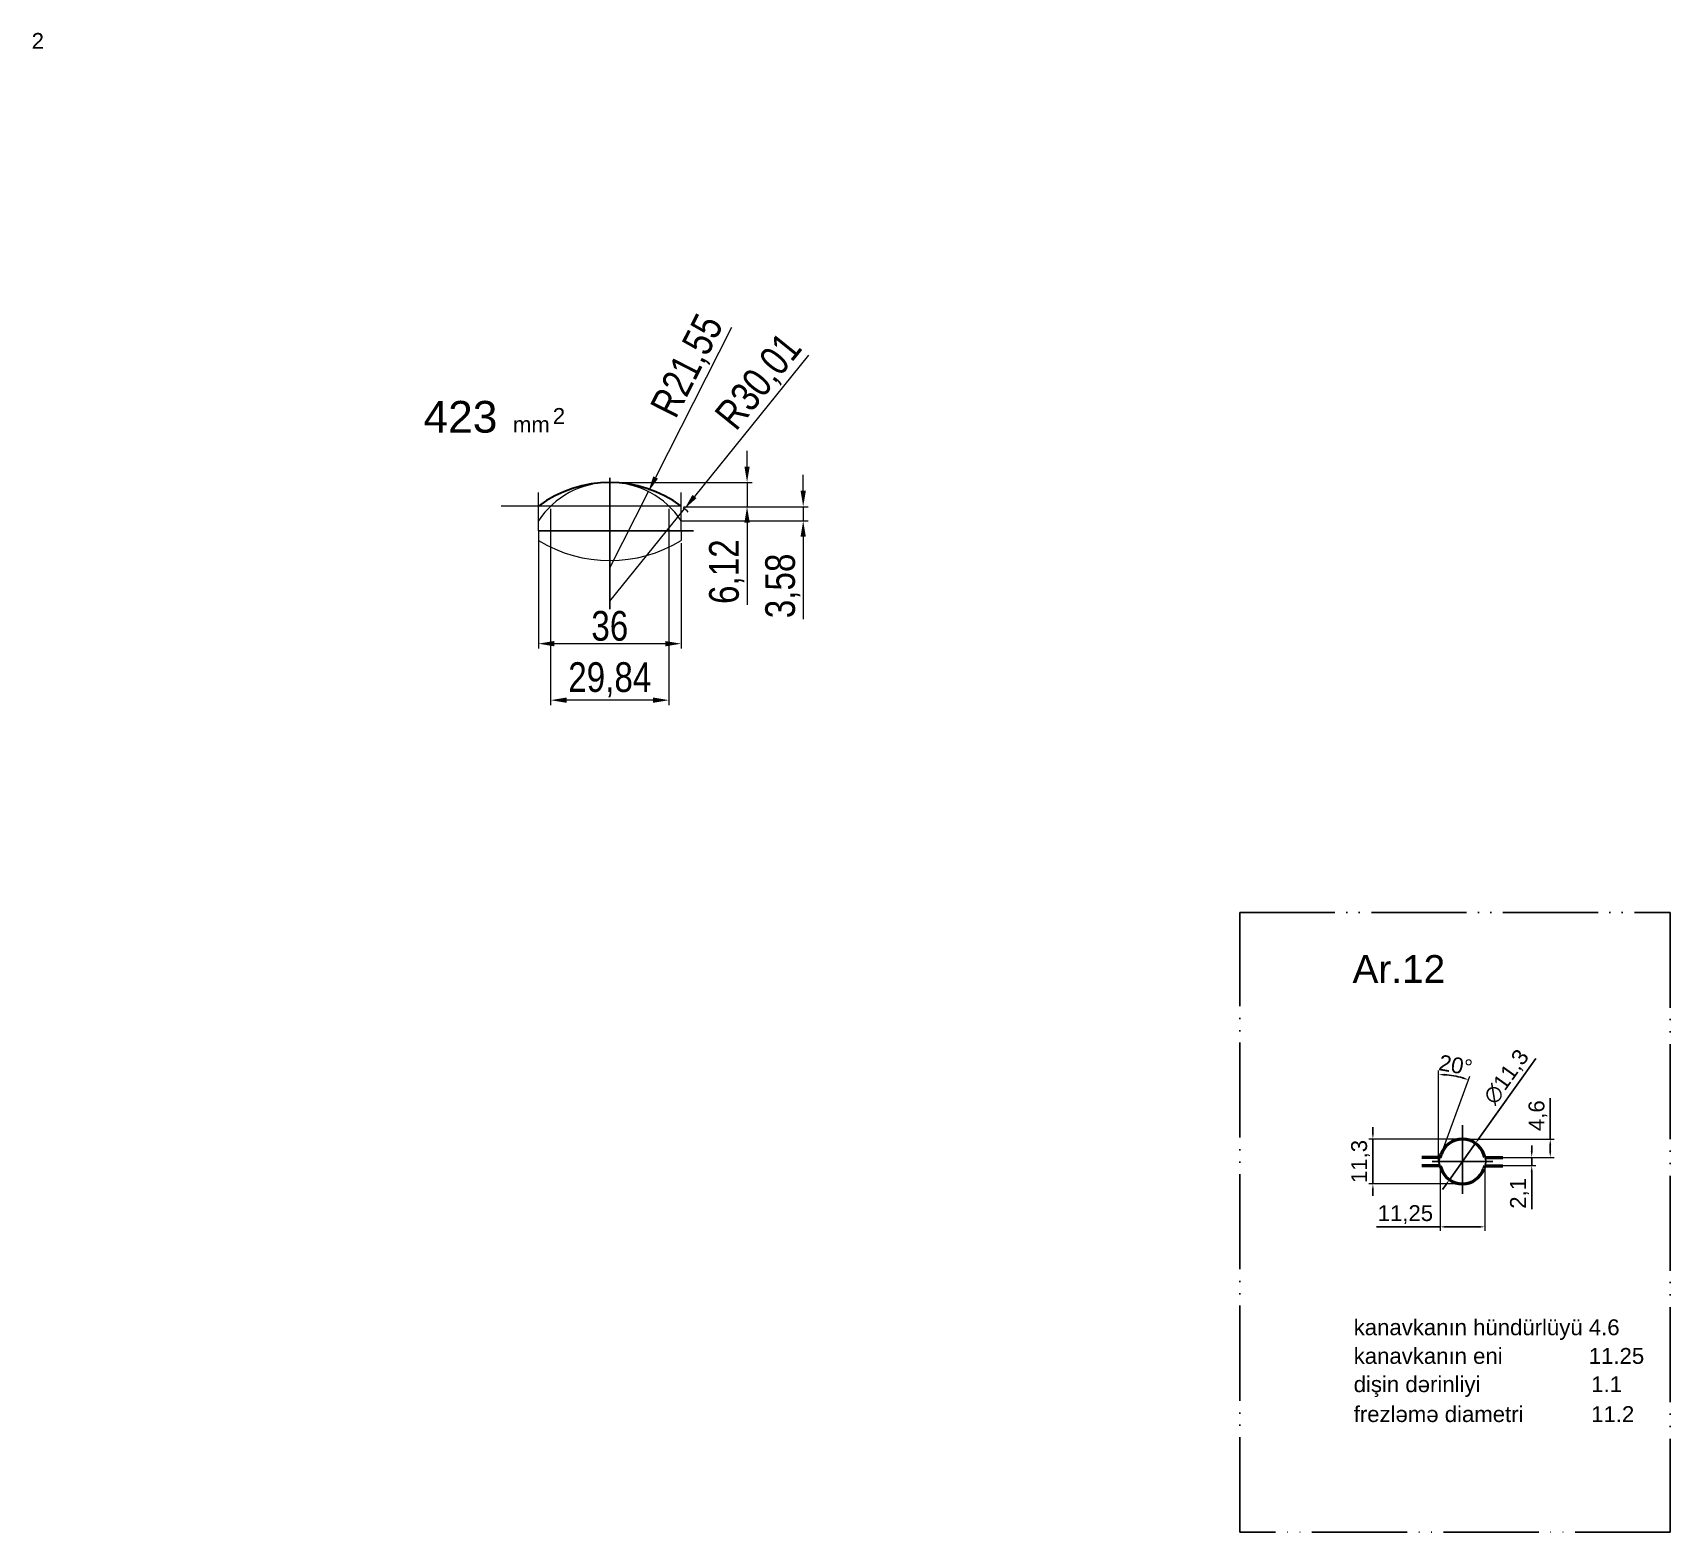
# Model space of a CAD drawing. Header units: millimetres. Extents: x 1526 to 31626, y -4643 to 9189.
# Drawn here: x 9169.7 to 9582.9, y 5290.4 to 5668.9 of the extents above; entities that cross this region are included whole.
import ezdxf

# ---------------------------------------------------------------- set-up
doc = ezdxf.new("R2010")
doc.units = ezdxf.units.MM
doc.linetypes.add('ACAD_ISO05W100', pattern=[33, 24, -3, 0, -3, 0, -3])
for name, color, linetype, lineweight in [('apm2', 6, 'Continuous', 30), ('контурная', 7, 'Continuous', 50), ('размерные', 7, 'Continuous', 25), ('размеры', 80, 'ACAD_ISO05W100', 25), ('тонкая', 7, 'Continuous', 20)]:
    doc.layers.add(name, color=color, linetype=linetype, lineweight=lineweight)
doc.layers.add('осевая', color=4, linetype='Continuous')
doc.styles.add('s1v4', font='arial.ttf', dxfattribs={"height": 4})
doc.styles.add('s2v4', font='arial.ttf', dxfattribs={"height": 8})
doc.styles.add('s3v2.5', font='arial.ttf', dxfattribs={"width": 0.8, "height": 7.5})
doc.styles.get("Standard").update_dxf_attribs({"font": 'arial.ttf'})
doc.dimstyles.new('s1v4', dxfattribs={"dimtxt": 4, "dimasz": 1.5, "dimexe": 1, "dimexo": 0, "dimgap": 0.7, "dimtad": 1, "dimtxsty": 'Standard', "dimcen": 1, "dimadec": 0, "dimazin": 0, "dimtfac": 1, "dimtix": 1, "dimtmove": 0, "dimatfit": 3, "dimfxl": 1, "dimlwd": -1, "dimlwe": 20, "dimarcsym": 0})
doc.dimstyles.new('s3v2.5', dxfattribs={"dimtxt": 7.5, "dimasz": 4, "dimexe": 1.25, "dimexo": 0.625, "dimtad": 1, "dimtxsty": 's3v2.5', "dimcen": 1.5, "dimclrd": 6, "dimclre": 256, "dimclrt": 1, "dimadec": 0, "dimazin": 0, "dimtfac": 1, "dimtmove": 0, "dimatfit": 3, "dimfxl": 1, "dimlwd": -1, "dimlwe": -1, "dimarcsym": 0})

# ---------------------------------------------------------------- blocks, each defined once
blk = doc.blocks.new('*D676')
at = {"layer": 'Defpoints', "color": 0, "transparency": 16777216}
for p in [(9297.29, 5541.94), (9333.29, 5540.69), (9297.29, 5514.69)]:
    blk.add_point(p, dxfattribs=at)
at = {"layer": 'тонкая', "transparency": 16777216}
for p, q in [((9297.29, 5541.31), (9297.29, 5513.44)), ((9333.29, 5540.06), (9333.29, 5513.44))]:
    blk.add_line(p, q, dxfattribs=at)
at = {"layer": 'тонкая', "color": 6, "transparency": 16777216}
blk.add_line((9329.29, 5514.69), (9301.29, 5514.69), dxfattribs=at)
for points in [[(9301.29, 5515.36), (9301.29, 5514.02), (9297.29, 5514.69)], [(9329.29, 5515.36), (9329.29, 5514.02), (9333.29, 5514.69)]]:
    blk.add_solid(points, dxfattribs=at)
at = {"layer": 'тонкая', "color": 1, "transparency": 16777216, "insert": (9315.29, 5519.15), "char_height": 7.5, "attachment_point": 5, "style": 's3v2.5'}
blk.add_mtext('36', dxfattribs=at)
blk = doc.blocks.new('*D677')
at = {"layer": 'Defpoints', "color": 0, "transparency": 16777216}
for p in [(9325.03, 5553.06), (9315.29, 5533.84)]:
    blk.add_point(p, dxfattribs=at)
at = {"layer": 'тонкая', "color": 6, "transparency": 16777216}
for p, q in [((9346.01, 5594.46), (9326.84, 5556.63)), ((9315.29, 5533.84), (9325.03, 5553.06))]:
    blk.add_line(p, q, dxfattribs=at)
blk.add_solid([(9326.25, 5556.93), (9327.44, 5556.33), (9325.03, 5553.06)], dxfattribs=at)
at = {"layer": 'тонкая', "color": 1, "transparency": 16777216, "insert": (9335.27, 5584.61), "char_height": 7.5, "attachment_point": 5, "rotation": 63.1249, "style": 's3v2.5'}
blk.add_mtext('R21,55', dxfattribs=at)
blk = doc.blocks.new('*D678')
at = {"layer": 'Defpoints', "color": 0, "transparency": 16777216}
for p in [(9315.29, 5555.39), (9333.29, 5549.27), (9349.93, 5549.27)]:
    blk.add_point(p, dxfattribs=at)
at = {"layer": 'тонкая', "color": 6, "transparency": 16777216}
for p, q in [((9349.93, 5559.39), (9349.93, 5563.39)), ((9349.93, 5555.39), (9349.93, 5549.27)), ((9349.93, 5545.27), (9349.93, 5524.47))]:
    blk.add_line(p, q, dxfattribs=at)
at = {"layer": 'тонкая', "transparency": 16777216}
for p, q in [((9315.92, 5555.39), (9351.18, 5555.39)), ((9333.92, 5549.27), (9351.18, 5549.27))]:
    blk.add_line(p, q, dxfattribs=at)
at = {"layer": 'тонкая', "color": 6, "transparency": 16777216}
for points in [[(9349.26, 5559.39), (9350.59, 5559.39), (9349.93, 5555.39)], [(9349.26, 5545.27), (9350.59, 5545.27), (9349.93, 5549.27)]]:
    blk.add_solid(points, dxfattribs=at)
at = {"layer": 'тонкая', "color": 1, "transparency": 16777216, "insert": (9344.79, 5532.87), "char_height": 7.5, "attachment_point": 5, "rotation": 90, "style": 's3v2.5'}
blk.add_mtext('6,12', dxfattribs=at)
blk = doc.blocks.new('*D679')
at = {"layer": 'Defpoints', "color": 0, "transparency": 16777216}
for p in [(9349.07, 5549.27), (9340.64, 5545.69), (9364.09, 5545.69)]:
    blk.add_point(p, dxfattribs=at)
at = {"layer": 'тонкая', "color": 6, "transparency": 16777216}
for p, q in [((9364.09, 5553.27), (9364.09, 5557.27)), ((9364.09, 5549.27), (9364.09, 5545.69)), ((9364.09, 5541.69), (9364.09, 5520.85))]:
    blk.add_line(p, q, dxfattribs=at)
at = {"layer": 'тонкая', "transparency": 16777216}
for p, q in [((9349.7, 5549.27), (9365.34, 5549.27)), ((9341.27, 5545.69), (9365.34, 5545.69))]:
    blk.add_line(p, q, dxfattribs=at)
at = {"layer": 'тонкая', "color": 6, "transparency": 16777216}
for points in [[(9363.43, 5553.27), (9364.76, 5553.27), (9364.09, 5549.27)], [(9363.43, 5541.69), (9364.76, 5541.69), (9364.09, 5545.69)]]:
    blk.add_solid(points, dxfattribs=at)
at = {"layer": 'тонкая', "color": 1, "transparency": 16777216, "insert": (9358.96, 5529.27), "char_height": 7.5, "attachment_point": 5, "rotation": 90, "style": 's3v2.5'}
blk.add_mtext('3,58', dxfattribs=at)
blk = doc.blocks.new('*D680')
at = {"layer": 'Defpoints', "color": 0, "transparency": 16777216}
for p in [(9300.37, 5549.39), (9330.21, 5549.39), (9300.37, 5500.43)]:
    blk.add_point(p, dxfattribs=at)
at = {"layer": 'тонкая', "transparency": 16777216}
for p, q in [((9300.37, 5548.76), (9300.37, 5499.18)), ((9330.21, 5548.76), (9330.21, 5499.18))]:
    blk.add_line(p, q, dxfattribs=at)
at = {"layer": 'тонкая', "color": 6, "transparency": 16777216}
blk.add_line((9326.21, 5500.43), (9304.37, 5500.43), dxfattribs=at)
for points in [[(9304.37, 5501.1), (9304.37, 5499.76), (9300.37, 5500.43)], [(9326.21, 5501.1), (9326.21, 5499.76), (9330.21, 5500.43)]]:
    blk.add_solid(points, dxfattribs=at)
at = {"layer": 'тонкая', "color": 1, "transparency": 16777216, "insert": (9315.29, 5505.56), "char_height": 7.5, "attachment_point": 5, "style": 's3v2.5'}
blk.add_mtext('29,84', dxfattribs=at)
blk = doc.blocks.new('*D681')
at = {"layer": 'Defpoints', "color": 0, "transparency": 16777216}
for p in [(9334.15, 5548.72), (9315.29, 5525.38)]:
    blk.add_point(p, dxfattribs=at)
at = {"layer": 'тонкая', "color": 6, "transparency": 16777216}
for p, q in [((9365.44, 5587.47), (9336.66, 5551.83)), ((9315.29, 5525.38), (9334.15, 5548.72))]:
    blk.add_line(p, q, dxfattribs=at)
at = {"layer": 'тонкая', "transparency": 16777216}
blk.add_arc((9315.29, 5525.38), 30.01, 48.6865, 51.9529, dxfattribs=at)
at = {"layer": 'тонкая', "color": 6, "transparency": 16777216}
blk.add_solid([(9336.14, 5552.25), (9337.18, 5551.42), (9334.15, 5548.72)], dxfattribs=at)
at = {"layer": 'тонкая', "color": 1, "transparency": 16777216, "insert": (9353.25, 5580.55), "char_height": 7.5, "attachment_point": 5, "rotation": 51.0729, "style": 's3v2.5'}
blk.add_mtext('R30,01', dxfattribs=at)
blk = doc.blocks.new('*D1499')
at = {"layer": 'Defpoints', "color": 0, "transparency": 16777216}
for p in [(9530.44, 5389.64), (9552.59, 5389.64), (9540.4, 5385.04)]:
    blk.add_point(p, dxfattribs=at)
at = {"layer": 'размерные', "color": 0, "transparency": 16777216}
for p, q in [((9552.59, 5389.64), (9552.59, 5399.98)), ((9552.59, 5386.54), (9552.59, 5388.14))]:
    blk.add_line(p, q, dxfattribs=at)
at = {"layer": 'размерные', "color": 0, "lineweight": 20, "transparency": 16777216}
for p, q in [((9530.44, 5389.64), (9553.59, 5389.64)), ((9540.4, 5385.04), (9553.59, 5385.04))]:
    blk.add_line(p, q, dxfattribs=at)
at = {"layer": 'размерные', "color": 0, "transparency": 16777216}
for points in [[(9552.34, 5388.14), (9552.84, 5388.14), (9552.59, 5389.64)], [(9552.34, 5386.54), (9552.84, 5386.54), (9552.59, 5385.04)]]:
    blk.add_solid(points, dxfattribs=at)
at = {"layer": 'размерные', "color": 0, "transparency": 16777216, "insert": (9549.49, 5395.56), "char_height": 4, "attachment_point": 5, "rotation": 90}
blk.add_mtext('4,6', dxfattribs=at)
blk = doc.blocks.new('*D1498')
at = {"layer": 'Defpoints', "color": 0, "transparency": 16777216}
for p in [(9540.4, 5385.04), (9540.4, 5382.94), (9547.92, 5382.94)]:
    blk.add_point(p, dxfattribs=at)
at = {"layer": 'размерные', "color": 0, "transparency": 16777216}
for p, q in [((9547.92, 5386.54), (9547.92, 5388.04)), ((9547.92, 5385.04), (9547.92, 5382.94)), ((9547.92, 5381.44), (9547.92, 5371.96))]:
    blk.add_line(p, q, dxfattribs=at)
at = {"layer": 'размерные', "color": 0, "lineweight": 20, "transparency": 16777216}
for p, q in [((9540.4, 5385.04), (9548.92, 5385.04)), ((9540.4, 5382.94), (9548.92, 5382.94))]:
    blk.add_line(p, q, dxfattribs=at)
at = {"layer": 'размерные', "color": 0, "transparency": 16777216}
for points in [[(9547.67, 5386.54), (9548.17, 5386.54), (9547.92, 5385.04)], [(9547.67, 5381.44), (9548.17, 5381.44), (9547.92, 5382.94)]]:
    blk.add_solid(points, dxfattribs=at)
at = {"layer": 'размерные', "color": 0, "transparency": 16777216, "insert": (9544.82, 5375.95), "char_height": 4, "attachment_point": 5, "rotation": 90}
blk.add_mtext('2,1', dxfattribs=at)
blk = doc.blocks.new('*D1500')
at = {"layer": 'Defpoints', "color": 0, "transparency": 16777216}
for p in [(9529.49, 5405.35), (9524.43, 5386.1), (9524.43, 5383.99), (9524.43, 5383.99), (9524.75, 5384.85)]:
    blk.add_point(p, dxfattribs=at)
at = {"layer": 'размерные', "color": 0, "lineweight": 20, "transparency": 16777216}
for p, q in [((9524.43, 5386.1), (9524.43, 5406.94)), ((9524.75, 5384.85), (9532.28, 5405.55))]:
    blk.add_line(p, q, dxfattribs=at)
at = {"layer": 'размерные', "color": 0, "transparency": 16777216}
blk.add_arc((9524.43, 5383.99), 21.95, 73.9161, 86.0839, dxfattribs=at)
for points in [[(9525.92, 5405.64), (9525.94, 5406.14), (9524.43, 5405.94)], [(9530.59, 5405.32), (9530.44, 5404.84), (9531.94, 5404.61)]]:
    blk.add_solid(points, dxfattribs=at)
at = {"layer": 'размерные', "color": 0, "transparency": 16777216, "insert": (9528.72, 5408.3), "char_height": 4, "attachment_point": 5, "rotation": 350}
blk.add_mtext('20°', dxfattribs=at)
blk = doc.blocks.new('*D1501')
at = {"layer": 'Defpoints', "color": 0, "transparency": 16777216}
for p in [(9524.81, 5382.94), (9536.07, 5382.94), (9536.07, 5367.49)]:
    blk.add_point(p, dxfattribs=at)
at = {"layer": 'размерные', "color": 0, "lineweight": 20, "transparency": 16777216}
for p, q in [((9524.81, 5382.94), (9524.81, 5366.49)), ((9536.07, 5382.94), (9536.07, 5366.49))]:
    blk.add_line(p, q, dxfattribs=at)
at = {"layer": 'размерные', "color": 0, "transparency": 16777216}
for p, q in [((9524.81, 5367.49), (9508.76, 5367.49)), ((9534.57, 5367.49), (9526.31, 5367.49))]:
    blk.add_line(p, q, dxfattribs=at)
for points in [[(9526.31, 5367.74), (9526.31, 5367.24), (9524.81, 5367.49)], [(9534.57, 5367.74), (9534.57, 5367.24), (9536.07, 5367.49)]]:
    blk.add_solid(points, dxfattribs=at)
at = {"layer": 'размерные', "color": 0, "transparency": 16777216, "insert": (9516.04, 5370.59), "char_height": 4, "attachment_point": 5}
blk.add_mtext('11,25', dxfattribs=at)
blk = doc.blocks.new('*D1502')
at = {"layer": 'Defpoints', "color": 0, "transparency": 16777216}
for p in [(9533.72, 5388.59), (9527.16, 5379.39)]:
    blk.add_point(p, dxfattribs=at)
at = {"layer": 'размерные', "color": 0, "transparency": 16777216}
for p, q in [((9548.96, 5409.95), (9534.59, 5389.81)), ((9527.16, 5379.39), (9533.72, 5388.59)), ((9526.29, 5378.17), (9525.42, 5376.95))]:
    blk.add_line(p, q, dxfattribs=at)
for points in [[(9534.39, 5389.95), (9534.8, 5389.66), (9533.72, 5388.59)], [(9526.09, 5378.31), (9526.49, 5378.02), (9527.16, 5379.39)]]:
    blk.add_solid(points, dxfattribs=at)
at = {"layer": 'размерные', "color": 0, "transparency": 16777216, "insert": (9541.69, 5405.22), "char_height": 4, "attachment_point": 5, "rotation": 54.4986}
blk.add_mtext('∅11,3', dxfattribs=at)
blk = doc.blocks.new('*D1503')
at = {"layer": 'Defpoints', "color": 0, "transparency": 16777216}
for p in [(9507.84, 5389.64), (9530.44, 5389.64), (9530.44, 5378.34)]:
    blk.add_point(p, dxfattribs=at)
at = {"layer": 'размерные', "color": 0, "transparency": 16777216}
for p, q in [((9507.84, 5391.14), (9507.84, 5392.64)), ((9507.84, 5378.34), (9507.84, 5389.64)), ((9507.84, 5376.84), (9507.84, 5375.34))]:
    blk.add_line(p, q, dxfattribs=at)
at = {"layer": 'размерные', "color": 0, "lineweight": 20, "transparency": 16777216}
for p, q in [((9530.44, 5389.64), (9506.84, 5389.64)), ((9530.44, 5378.34), (9506.84, 5378.34))]:
    blk.add_line(p, q, dxfattribs=at)
at = {"layer": 'размерные', "color": 0, "transparency": 16777216}
for points in [[(9507.59, 5391.14), (9508.09, 5391.14), (9507.84, 5389.64)], [(9507.59, 5376.84), (9508.09, 5376.84), (9507.84, 5378.34)]]:
    blk.add_solid(points, dxfattribs=at)
at = {"layer": 'размерные', "color": 0, "transparency": 16777216, "insert": (9504.73, 5383.99), "char_height": 4, "attachment_point": 5, "rotation": 90}
blk.add_mtext('11,3', dxfattribs=at)

msp = doc.modelspace()

# ---------------------------------------------------------------- linework, layer by layer
at = {"layer": 'apm2'}
msp.add_arc((9315.2915, 5525.37582), 30.01117, 53.146101, 126.853899, dxfattribs=at)
at = {"layer": 'контурная'}
for p, q in [((9524.8147, 5385.03708), (9520.21407, 5385.03708)), ((9524.8147, 5385.03708), (9525.06536, 5385.72578)), ((9536.06767, 5385.03708), (9535.817, 5385.72578)), ((9536.06767, 5385.03708), (9540.66829, 5385.03708)), ((9524.8147, 5382.93708), (9520.21407, 5382.93708)), ((9524.8147, 5382.93708), (9525.06536, 5382.24837)), ((9536.06767, 5382.93708), (9535.817, 5382.24837)), ((9536.06767, 5382.93708), (9540.66829, 5382.93708))]:
    msp.add_line(p, q, dxfattribs=at)
for start, end in [(90, 162.0772256), (17.9227744, 90), (197.9227744, 270), (270, 342.0772256)]:
    msp.add_arc((9530.44118, 5383.98708), 5.65, start, end, dxfattribs=at)
at = {"layer": 'осевая'}
for p, q in [((9315.2915, 5556.53616), (9315.2915, 5523.40648)), ((9297.2915, 5543.18999), (9336.40715, 5543.18999)), ((9530.44118, 5375.84648), (9530.44118, 5393.12871)), ((9522.75856, 5383.98708), (9538.06447, 5383.98708))]:
    msp.add_line(p, q, dxfattribs=at)
at = {"layer": 'размерные'}
for p, q in [((9524.43253, 5383.98708), (9524.43253, 5386.10132)), ((9524.43253, 5383.98708), (9524.74502, 5384.84564)), ((9524.43253, 5383.98708), (9524.74502, 5383.12851)), ((9536.44984, 5383.98708), (9536.13922, 5384.84048)), ((9536.44984, 5383.98708), (9536.13922, 5383.13367))]:
    msp.add_line(p, q, dxfattribs=at)
at = {"layer": 'размеры'}
msp.add_lwpolyline([(9474.25747, 5446.81403), (9582.87049, 5446.81403), (9582.87049, 5290.41015), (9474.25747, 5290.41015)], close=True, dxfattribs=at)
at = {"layer": 'тонкая'}
for p, q in [((9333.2915, 5549.38979), (9287.8877, 5549.38979)), ((9297.2915, 5545.68999), (9297.2915, 5552.85852)), ((9333.2915, 5545.68999), (9333.2915, 5552.85852)), ((9297.2915, 5543.18999), (9297.2915, 5545.68999)), ((9333.2915, 5545.68999), (9342.76817, 5545.68999)), ((9333.2915, 5543.18999), (9333.2915, 5545.68999)), ((9297.2915, 5543.18999), (9297.2915, 5540.68999)), ((9333.2915, 5543.18999), (9333.2915, 5540.68999))]:
    msp.add_line(p, q, dxfattribs=at)
for centre, radius, start, end in [((9315.2915, 5533.83851), 21.55128, 33.3615312, 146.6384688), ((9315.2915, 5570.59141), 34.90121, 238.9529754, 301.0470246)]:
    msp.add_arc(centre, radius, start, end, dxfattribs=at)

# ---------------------------------------------------------------- texts
at = {"layer": 'контурная', "style": 's2v4'}
msp.add_text('Ar.12', height=7, dxfattribs=at).set_placement((9502.70169, 5429.08616))
at = {"layer": 'тонкая'}
for s, height, style, p in [('2', 4, 's1v4', (9169.40847, 5664.8319)), ('423', 8, 's2v4', (9268.285, 5567.95826)), ('2', 4, 's1v4', (9300.91059, 5570.1651)), ('mm', 4, 's1v4', (9290.84062, 5568.02056)), ('kanavkanın hündürlüyü 4.6', 4, 's1v4', (9502.99348, 5340.15029)), ('kanavkanın eni              11.25', 4, 's1v4', (9502.99348, 5332.92031)), ('dişin dərinliyi                  1.1', 4, 's1v4', (9502.99348, 5325.77065)), ('frezləmə diametri           11.2', 4, 's1v4', (9502.99348, 5318.22918))]:
    msp.add_text(s, height=height, dxfattribs=dict(at, style=style)).set_placement(p)

# ---------------------------------------------------------------- dimensions: what is measured, and where the dimension line sits
at = {"layer": 'размерные'}
dim = msp.add_diameter_dim_2p(p1=(9527.1601, 5379.3874), p2=(9533.72227, 5388.58675), dimstyle='s1v4', dxfattribs=at)
dim.commit()
dim.dimension.update_dxf_attribs({"geometry": '*D1502', "text_midpoint": (9544.27447, 5403.37964), "dimtype": 163})
dim = msp.add_angular_dim_2l(base=(9529.49468, 5405.34598), line1=((9524.43253, 5383.98708), (9524.43253, 5386.10132)), line2=((9524.43253, 5383.98708), (9524.74502, 5384.84564)), dimstyle='s1v4', dxfattribs=at)
dim.commit()
dim.dimension.update_dxf_attribs({"geometry": '*D1500', "text_midpoint": (9528.7204, 5408.30481)})
for base, p2, picture, middle in [((9552.59072, 5389.63708), (9530.44118, 5389.63708), '*D1499', (9552.59072, 5395.5574)), ((9547.92241, 5382.93708), (9540.40201, 5382.93708), '*D1498', (9547.92241, 5375.94785))]:
    dim = msp.add_linear_dim(base=base, p1=(9540.40201, 5385.03708), p2=p2, angle=90, dimstyle='s1v4', dxfattribs=at)
    dim.commit()
    dim.dimension.update_dxf_attribs({"geometry": picture, "text_midpoint": middle, "dimtype": 160})
dim = msp.add_linear_dim(base=(9507.83543, 5389.63708), p1=(9530.44118, 5378.33708), p2=(9530.44118, 5389.63708), angle=90, dimstyle='s1v4', dxfattribs=at)
dim.commit()
dim.dimension.update_dxf_attribs({"geometry": '*D1503', "text_midpoint": (9504.73161, 5383.98708)})
dim = msp.add_linear_dim(base=(9536.06767, 5367.48963), p1=(9524.8147, 5382.93708), p2=(9536.06767, 5382.93708), dimstyle='s1v4', dxfattribs=at)
dim.commit()
dim.dimension.update_dxf_attribs({"geometry": '*D1501', "text_midpoint": (9516.03898, 5367.48963), "dimtype": 160})
at = {"layer": 'тонкая'}
for center, mpoint, picture, middle in [((9315.2915, 5533.83851), (9325.03371, 5553.06212), '*D677', (9339.84503, 5582.28823)), ((9315.2915, 5525.37582), (9334.14846, 5548.7229), '*D681', (9357.24665, 5577.32111))]:
    dim = msp.add_radius_dim(center=center, mpoint=mpoint, dimstyle='s3v2.5', dxfattribs=at)
    dim.commit()
    dim.dimension.update_dxf_attribs({"geometry": picture, "text_midpoint": middle, "dimtype": 164})
for base, p1, p2, picture, middle in [((9349.92608, 5549.27426), (9315.2915, 5555.38979), (9333.2915, 5549.27426), '*D678', (9344.79392, 5532.87095)), ((9364.0927, 5545.68999), (9349.0729, 5549.27426), (9340.64267, 5545.68999), '*D679', (9358.96054, 5529.26827))]:
    dim = msp.add_linear_dim(base=base, p1=p1, p2=p2, angle=90, dimstyle='s3v2.5', dxfattribs=at)
    dim.commit()
    dim.dimension.update_dxf_attribs({"geometry": picture, "text_midpoint": middle})
for base, p1, p2, picture, middle in [((9300.3712, 5500.4287), (9330.2118, 5549.38979), (9300.3712, 5549.38979), '*D680', (9315.2915, 5505.56086)), ((9297.2915, 5514.69092), (9333.2915, 5540.68999), (9297.2915, 5541.93999), '*D676', (9315.2915, 5519.14777))]:
    dim = msp.add_linear_dim(base=base, p1=p1, p2=p2, dimstyle='s3v2.5', dxfattribs=at)
    dim.commit()
    dim.dimension.update_dxf_attribs({"geometry": picture, "text_midpoint": middle})

doc.saveas('drawing.dxf')
